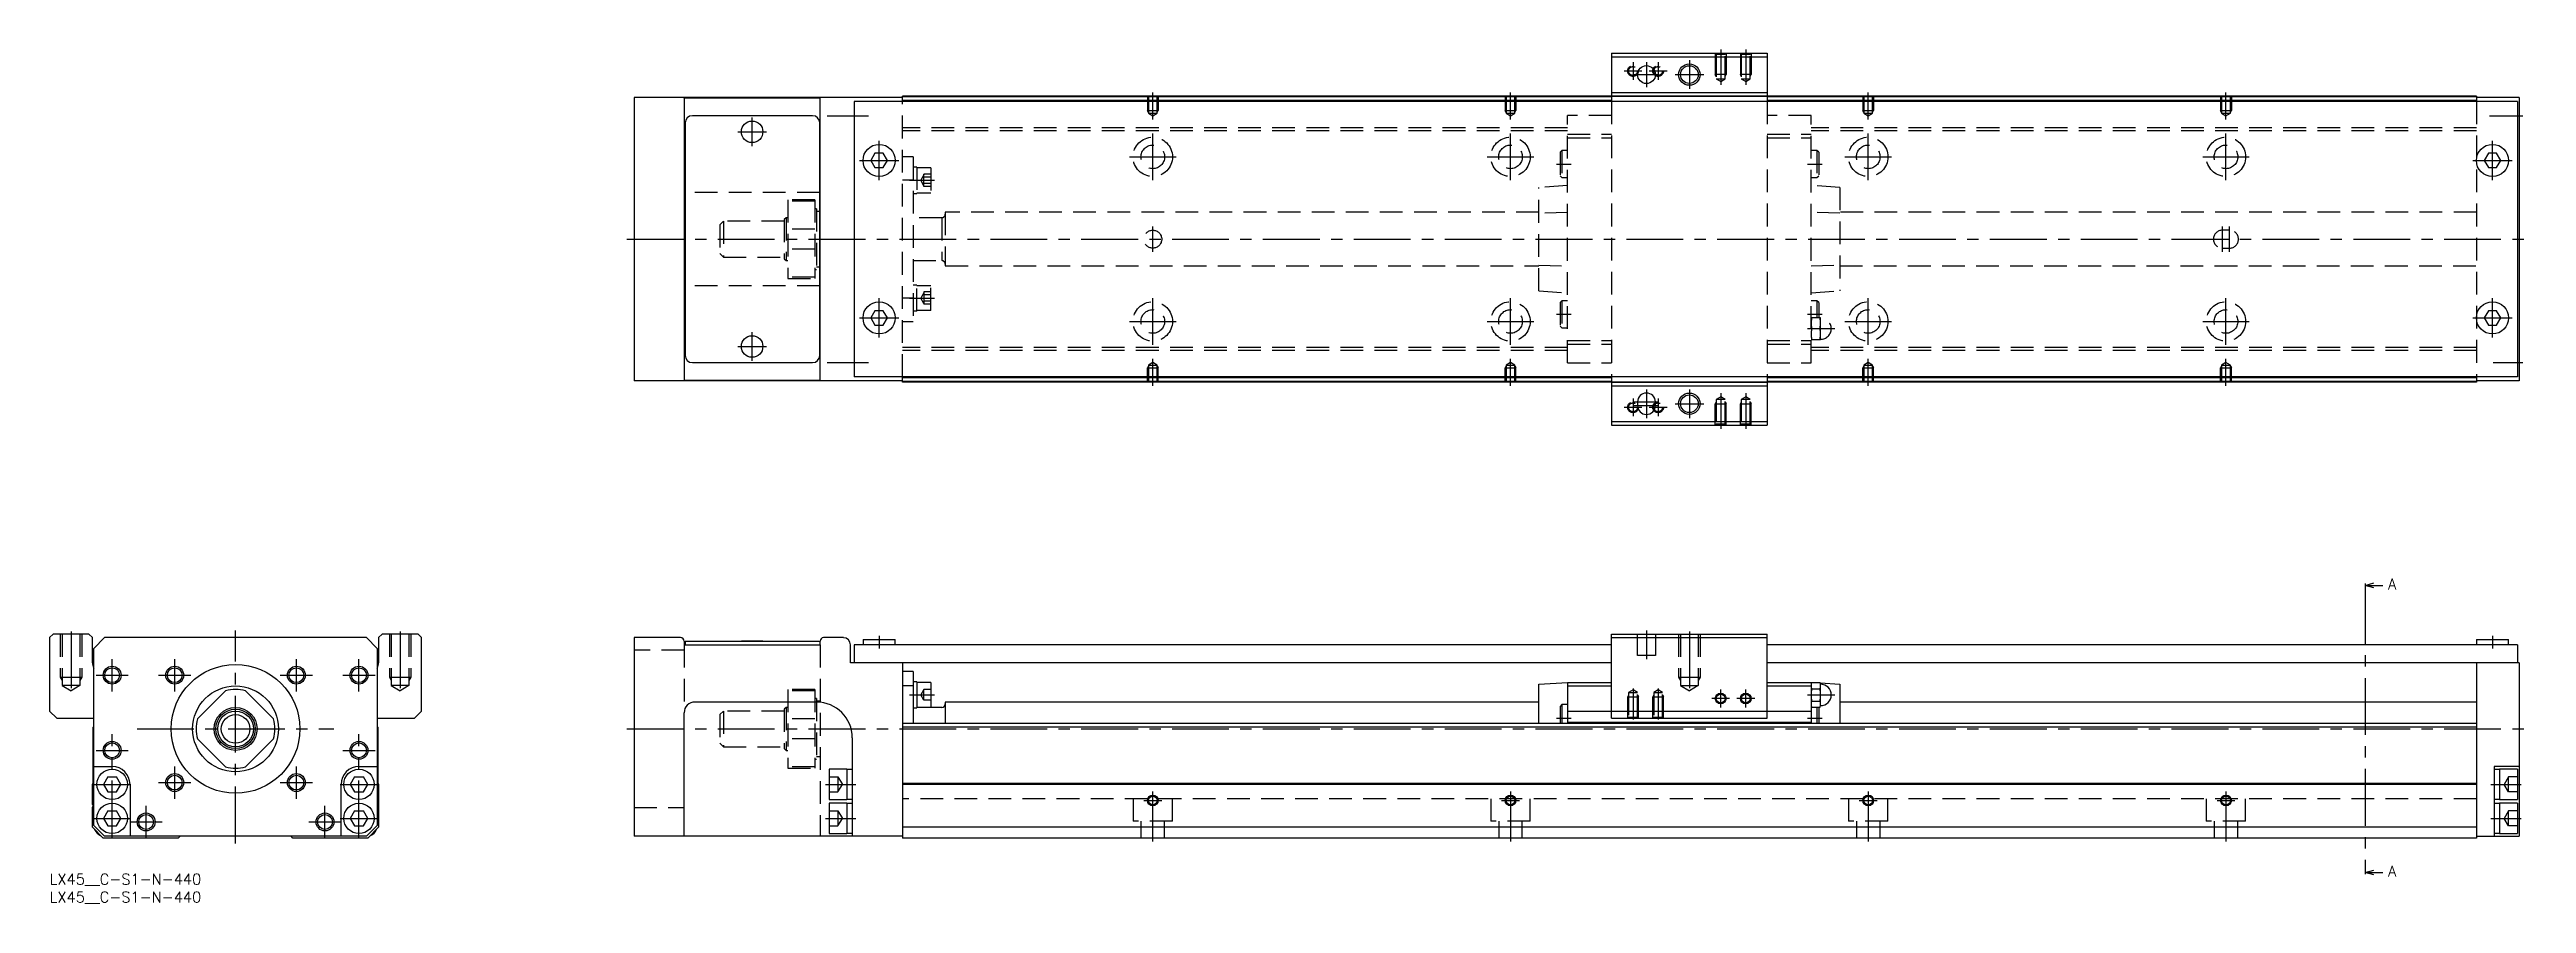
# Model space of a CAD drawing. Extents: x 0 to 692, y -8 to 230.
import ezdxf

# ---------------------------------------------------------------- set-up
doc = ezdxf.new("R2010")
doc.units = 0
doc.header["$LTSCALE"] = 0.5
doc.linetypes.add('CENTER', pattern=[50.8, 31.75, -6.35, 6.35, -6.35])
doc.linetypes.add('DASHED', pattern=[19.05, 12.7, -6.35])
for name, color, linetype in [('MSM_CENTER', 1, 'CENTER'), ('MSM_CONTINUOUS', 7, 'CONTINUOUS'), ('MSM_DASHED', 4, 'DASHED'), ('MSM_NARROW', 5, 'CONTINUOUS'), ('MSM_PART_NUMBER', 7, 'CONTINUOUS')]:
    doc.layers.add(name, color=color, linetype=linetype)
doc.styles.get("Standard").update_dxf_attribs({"font": 'txt.shx', "height": 3, "bigfont": 'bigfont.shx'})

# ---------------------------------------------------------------- blocks, each defined once
blk = doc.blocks.new('*U3')
at = {"layer": 'MSM_PART_NUMBER'}
blk.add_text('LX45__C-S1-N-440', height=3, dxfattribs=at).set_placement((0, -3))
blk = doc.blocks.new('*U4')
at = {"layer": 'MSM_PART_NUMBER'}
blk.add_text('LX45__C-S1-N-440', height=3, dxfattribs=at).set_placement((0, -8))

msp = doc.modelspace()

# ---------------------------------------------------------------- linework, layer by layer
at = {"layer": 'MSM_CENTER'}
for p, q in [((467.15, 230.38), (467.15, 220.47)), ((474.15, 230.38), (474.15, 220.47)), ((440.15, 224.38), (445.15, 224.38)), ((442.65, 226.88), (442.65, 221.88)), ((442.9, 223.38), (449.9, 223.38)), ((446.4, 226.88), (446.4, 219.88)), ((447.15, 224.38), (452.15, 224.38)), ((449.65, 226.88), (449.65, 221.88)), ((454.4, 223.38), (462.4, 223.38)), ((458.4, 227.38), (458.4, 219.38)), ((308.4, 210.87), (308.4, 218.38)), ((408.4, 210.87), (408.4, 218.38)), ((508.4, 210.87), (508.4, 218.38)), ((608.4, 210.87), (608.4, 218.38)), ((196.4, 203.38), (196.4, 211.38)), ((217.4, 211.88), (228.9, 211.88)), ((682.07, 211.88), (691.4, 211.88)), ((192.4, 207.38), (200.4, 207.38)), ((231.9, 193.88), (231.9, 204.88)), ((308.4, 193.88), (308.4, 206.88)), ((408.4, 193.88), (408.4, 206.88)), ((508.4, 193.88), (508.4, 206.88)), ((608.4, 193.88), (608.4, 206.88)), ((682.9, 193.88), (682.9, 204.88)), ((226.4, 199.38), (237.4, 199.38)), ((301.9, 200.38), (314.9, 200.38)), ((401.9, 200.38), (414.9, 200.38)), ((421.25, 198.38), (425.35, 198.38)), ((491.45, 198.38), (495.55, 198.38)), ((501.9, 200.38), (514.9, 200.38)), ((601.9, 200.38), (614.9, 200.38)), ((677.4, 199.38), (688.4, 199.38)), ((240.4, 193.83), (247.4, 193.83)), ((308.4, 173.88), (308.4, 180.88)), ((607.4, 173.88), (607.4, 180.88)), ((609.4, 173.88), (609.4, 180.88)), ((161.4, 177.38), (692.4, 177.38)), ((231.9, 149.88), (231.9, 160.88)), ((240.4, 160.92), (247.4, 160.92)), ((308.4, 147.88), (308.4, 160.88)), ((408.4, 147.88), (408.4, 160.88)), ((508.4, 147.88), (508.4, 160.88)), ((608.4, 147.88), (608.4, 160.88)), ((682.9, 149.88), (682.9, 160.88)), ((226.4, 155.38), (237.4, 155.38)), ((301.9, 154.38), (314.9, 154.38)), ((401.9, 154.38), (414.9, 154.38)), ((421.25, 156.38), (425.35, 156.38)), ((491.45, 156.38), (495.55, 156.38)), ((491.45, 152.38), (499.05, 152.38)), ((501.9, 154.38), (514.9, 154.38)), ((601.9, 154.38), (614.9, 154.38)), ((677.4, 155.38), (688.4, 155.38)), ((192.4, 147.38), (200.4, 147.38)), ((196.4, 143.38), (196.4, 151.38)), ((217.4, 142.88), (228.9, 142.88)), ((308.4, 136.38), (308.4, 143.89)), ((408.4, 136.38), (408.4, 143.89)), ((508.4, 136.38), (508.4, 143.89)), ((608.4, 136.38), (608.4, 143.89)), ((683.07, 142.88), (691.4, 142.88)), ((442.65, 132.88), (442.65, 127.88)), ((442.9, 131.88), (449.9, 131.88)), ((446.4, 135.38), (446.4, 127.38)), ((449.65, 132.88), (449.65, 127.88)), ((458.4, 135.38), (458.4, 127.38)), ((467.15, 134.29), (467.15, 124.38)), ((474.15, 134.29), (474.15, 124.38)), ((440.15, 130.38), (445.15, 130.38)), ((442.9, 130.88), (449.9, 130.88)), ((447.15, 130.38), (452.15, 130.38)), ((454.4, 131.38), (462.4, 131.38)), ((647.27, 80.12), (647.27, 0.88)), ((6, 67.76), (6, 50.18)), ((52, 8.5), (52, 68)), ((98, 67.76), (98, 50.18)), ((196.4, 65.11), (196.4, 65)), ((231.9, 66.5), (231.9, 63)), ((446.4, 68), (446.4, 60)), ((458.4, 67.76), (458.4, 50.18)), ((682.9, 66.5), (682.9, 63)), ((13, 55.5), (22, 55.5)), ((17.5, 51), (17.5, 60)), ((30.5, 55.5), (39.5, 55.5)), ((35, 51), (35, 60)), ((64.5, 55.5), (73.5, 55.5)), ((69, 51), (69, 60)), ((82, 55.5), (91, 55.5)), ((86.5, 51), (86.5, 60)), ((240.4, 50), (247.4, 50)), ((442.65, 51.81), (442.65, 43.1)), ((449.65, 51.81), (449.65, 43.1)), ((469.65, 49), (464.65, 49)), ((467.15, 46.5), (467.15, 51.5)), ((476.65, 49), (471.65, 49)), ((474.15, 46.5), (474.15, 51.5)), ((491.45, 50), (499.05, 50)), ((421.25, 43.5), (425.35, 43.5)), ((491.45, 43.5), (495.55, 43.5)), ((17.5, 10.25), (17.5, 39)), ((24.5, 40.5), (79.5, 40.5)), ((86.5, 10.25), (86.5, 39)), ((161.4, 40.5), (692.4, 40.5)), ((13, 34.5), (22, 34.5)), ((35, 21), (35, 30)), ((69, 21), (69, 30)), ((82, 34.5), (91, 34.5)), ((12.25, 25), (22.75, 25)), ((30.5, 25.5), (39.5, 25.5)), ((64.5, 25.5), (73.5, 25.5)), ((81.25, 25), (91.75, 25)), ((216.9, 25), (225.4, 25)), ((308.4, 9), (308.4, 23)), ((408.4, 23), (408.4, 9)), ((508.4, 23), (508.4, 9)), ((608.4, 23), (608.4, 9)), ((682.4, 25), (690.9, 25)), ((12.25, 15.5), (22.75, 15.5)), ((22.5, 14.5), (31.5, 14.5)), ((27, 10), (27, 19)), ((72.5, 14.5), (81.5, 14.5)), ((77, 10), (77, 19)), ((81.25, 15.5), (91.75, 15.5)), ((216.9, 15.5), (225.4, 15.5)), ((305.9, 20.5), (310.9, 20.5)), ((405.9, 20.5), (410.9, 20.5)), ((505.9, 20.5), (510.9, 20.5)), ((605.9, 20.5), (610.9, 20.5)), ((682.4, 15.5), (690.9, 15.5))]:
    msp.add_line(p, q, dxfattribs=at)
at = {"layer": 'MSM_CONTINUOUS'}
for p, q in [((436.65, 229.38), (436.65, 215.88)), ((436.65, 229.38), (480.15, 229.38)), ((480.15, 229.38), (480.15, 215.88)), ((436.65, 228.38), (480.15, 228.38)), ((163.4, 216.98), (163.4, 137.78)), ((238.4, 216.98), (163.4, 216.98)), ((177.4, 216.8), (177.4, 137.95)), ((215.4, 216.8), (177.4, 216.8)), ((215.4, 137.95), (215.4, 216.8)), ((224.9, 215.88), (224.9, 138.88)), ((689.9, 215.88), (224.9, 215.88)), ((238.4, 215.88), (238.4, 217.38)), ((678.4, 217.38), (238.4, 217.38)), ((436.65, 217.18), (238.4, 217.18)), ((436.65, 216.18), (238.4, 216.18)), ((436.65, 218.38), (480.15, 218.38)), ((436.65, 217.38), (480.15, 217.38)), ((678.4, 217.18), (480.15, 217.18)), ((678.4, 216.18), (480.15, 216.18)), ((678.4, 217.38), (678.4, 215.88)), ((690.4, 216.98), (678.4, 216.98)), ((689.9, 215.88), (689.9, 138.88)), ((690.4, 216.98), (690.4, 137.78)), ((177.7, 209.88), (177.7, 144.88)), ((213.3, 211.88), (179.7, 211.88)), ((215.3, 144.88), (215.3, 209.88)), ((177.7, 207.48), (177.4, 207.48)), ((177.7, 202.98), (177.4, 202.98)), ((230.74, 201.38), (229.59, 199.38)), ((233.05, 201.38), (230.74, 201.38)), ((234.2, 199.38), (233.05, 201.38)), ((681.74, 201.38), (680.59, 199.38)), ((684.05, 201.38), (681.74, 201.38)), ((685.2, 199.38), (684.05, 201.38)), ((229.59, 199.38), (230.74, 197.38)), ((230.74, 197.38), (233.05, 197.38)), ((233.05, 197.38), (234.2, 199.38)), ((680.59, 199.38), (681.74, 197.38)), ((681.74, 197.38), (684.05, 197.38)), ((684.05, 197.38), (685.2, 199.38)), ((177.7, 190.38), (177.4, 190.38)), ((215.4, 190.38), (215.3, 190.38)), ((215.4, 185.13), (215.3, 185.13)), ((215.3, 169.63), (215.4, 169.63)), ((177.7, 164.38), (177.4, 164.38)), ((215.4, 164.38), (215.3, 164.38)), ((230.74, 157.38), (229.59, 155.38)), ((229.59, 155.38), (230.74, 153.38)), ((233.05, 157.38), (230.74, 157.38)), ((230.74, 153.38), (233.05, 153.38)), ((234.2, 155.38), (233.05, 157.38)), ((233.05, 153.38), (234.2, 155.38)), ((681.74, 157.38), (680.59, 155.38)), ((680.59, 155.38), (681.74, 153.38)), ((684.05, 157.38), (681.74, 157.38)), ((681.74, 153.38), (684.05, 153.38)), ((685.2, 155.38), (684.05, 157.38)), ((684.05, 153.38), (685.2, 155.38)), ((177.7, 151.78), (177.4, 151.78)), ((177.4, 147.28), (177.7, 147.28)), ((215.4, 151.78), (215.3, 151.78)), ((179.7, 142.88), (213.3, 142.88)), ((689.9, 138.88), (224.9, 138.88)), ((238.4, 137.38), (238.4, 138.88)), ((436.65, 138.58), (238.4, 138.58)), ((436.65, 138.88), (436.65, 125.38)), ((480.15, 138.88), (480.15, 125.38)), ((678.4, 138.58), (480.15, 138.58)), ((678.4, 138.88), (678.4, 137.38)), ((238.4, 137.78), (163.4, 137.78)), ((177.4, 137.95), (215.4, 137.95)), ((436.65, 137.58), (238.4, 137.58)), ((678.4, 137.38), (238.4, 137.38)), ((436.65, 137.38), (480.15, 137.38)), ((436.65, 136.38), (480.15, 136.38)), ((443.9, 131.88), (443.9, 130.88)), ((448.9, 130.88), (448.9, 131.88)), ((678.4, 137.58), (480.15, 137.58)), ((690.4, 137.78), (678.4, 137.78)), ((436.65, 126.38), (480.15, 126.38)), ((436.65, 125.38), (480.15, 125.38)), ((647.27, 80.62), (649.77, 81.29)), ((647.27, 81.12), (647.27, 80.12)), ((647.27, 80.62), (652.27, 80.62)), ((649.77, 79.95), (647.27, 80.62)), ((1, 67), (0, 66)), ((0, 66), (0, 45.5)), ((11, 67), (1, 67)), ((12, 66), (11, 67)), ((12, 59), (12, 66)), ((15.4, 66), (12.4, 63)), ((12.4, 13.5), (12.4, 63)), ((88.6, 66), (15.4, 66)), ((91.6, 63), (88.6, 66)), ((91.6, 63), (91.6, 13.5)), ((93, 67), (92, 66)), ((92, 66), (92, 59)), ((103, 67), (93, 67)), ((104, 66), (103, 67)), ((104, 45.5), (104, 66)), ((163.4, 66), (163.4, 10.5)), ((176.4, 66), (163.4, 66)), ((177.4, 65), (177.4, 64)), ((177.4, 64), (215.4, 64)), ((177.7, 65), (215.3, 65)), ((177.7, 65), (177.7, 64)), ((193.4, 65.1), (199.4, 65.1)), ((193.4, 65.1), (193.4, 65)), ((199.4, 65), (199.4, 65.1)), ((215.3, 65), (215.3, 64)), ((215.4, 64), (215.4, 65)), ((221.9, 66), (216.4, 66)), ((223.9, 59), (223.9, 64)), ((224.9, 64), (224.9, 59)), ((436.65, 64), (224.9, 64)), ((227.4, 65.5), (227.4, 64)), ((227.4, 65.5), (236.4, 65.5)), ((236.4, 64), (236.4, 65.5)), ((436.65, 67), (480.15, 67)), ((436.65, 43.5), (436.65, 67)), ((436.65, 66), (480.15, 66)), ((480.15, 43.5), (480.15, 67)), ((689.9, 64), (480.15, 64)), ((678.4, 65.5), (678.4, 64)), ((678.4, 65.5), (687.4, 65.5)), ((687.4, 64), (687.4, 65.5)), ((689.9, 64), (689.9, 59)), ((436.65, 59), (223.9, 59)), ((238.4, 59), (238.4, 10)), ((241.4, 56.5), (238.4, 56.5)), ((241.4, 56.5), (241.4, 42)), ((690.4, 59), (480.15, 59)), ((678.4, 59), (678.4, 10)), ((690.4, 59), (690.4, 10.5)), ((41.36, 43.3), (49.2, 51.14)), ((54.8, 51.14), (62.64, 43.3)), ((241.4, 52.5), (238.4, 52.5)), ((242.4, 53.65), (241.4, 53.65)), ((242.4, 53.65), (242.4, 46.35)), ((246.4, 53.5), (242.4, 53.5)), ((246.4, 53.5), (246.4, 46.5)), ((416.35, 53), (424.35, 53.5)), ((416.35, 42), (416.35, 53)), ((424.35, 53.5), (436.65, 53.5)), ((424.35, 53.5), (424.35, 42)), ((424.35, 52.5), (436.65, 52.5)), ((480.15, 53.5), (492.45, 53.5)), ((480.15, 52.5), (492.45, 52.5)), ((492.45, 53.5), (493.02, 53.46)), ((492.45, 53.5), (492.45, 42)), ((492.57, 53.46), (492.45, 53)), ((492.45, 52.41), (492.45, 52.6)), ((492.57, 53.46), (494.92, 53.46)), ((492.57, 51.73), (494.92, 51.73)), ((495.05, 53), (494.92, 53.46)), ((494.95, 53.34), (500.45, 53)), ((495.05, 47), (495.05, 53)), ((500.45, 53), (500.45, 42)), ((0, 45.5), (2, 43.5)), ((2, 43.5), (12.4, 43.5)), ((91.6, 43.5), (102, 43.5)), ((102, 43.5), (104, 45.5)), ((177.4, 10.5), (177.4, 45)), ((214.4, 48), (180.4, 48)), ((678.4, 42), (238.4, 42)), ((241.4, 46.35), (242.4, 46.35)), ((249.4, 46.5), (242.4, 46.5)), ((250.4, 48), (250.4, 42)), ((416.35, 48), (250.4, 48)), ((422.75, 47.3), (422.25, 46.8)), ((422.25, 46.8), (422.25, 42)), ((424.35, 47.3), (422.75, 47.3)), ((422.75, 47.3), (422.75, 42)), ((424.35, 45.5), (492.45, 45.5)), ((424.35, 42.4), (492.45, 42.4)), ((436.65, 43.5), (480.15, 43.5)), ((492.45, 47), (492.57, 46.54)), ((492.57, 48.27), (494.92, 48.27)), ((492.57, 46.54), (494.92, 46.54)), ((494.05, 46.54), (494.05, 42)), ((494.55, 46.54), (494.55, 42)), ((494.92, 46.54), (495.05, 47)), ((678.4, 48), (500.45, 48)), ((12.2, 41), (12.4, 41.2)), ((12.2, 25.2), (12.2, 41)), ((49.2, 29.86), (41.36, 37.7)), ((62.64, 37.7), (54.8, 29.86)), ((91.6, 41.2), (91.8, 41)), ((91.8, 41), (91.8, 25.2)), ((224.4, 38), (224.4, 10.5)), ((678.4, 41), (238.4, 41)), ((12.4, 30), (17.5, 30)), ((86.5, 30), (91.6, 30)), ((222.9, 29.25), (217.9, 29.25)), ((217.9, 29.25), (217.9, 20.75)), ((222.9, 29.25), (222.9, 20.75)), ((224.4, 29.15), (222.9, 29.15)), ((683.4, 30), (683.4, 10.5)), ((690.4, 30), (683.4, 30)), ((684.9, 29.15), (683.4, 29.15)), ((689.9, 29.25), (684.9, 29.25)), ((684.9, 29.25), (684.9, 20.75)), ((689.9, 29.25), (689.9, 20.75)), ((12, 25), (12.2, 25.2)), ((12, 19.4), (12, 25)), ((16.27, 27.12), (15.05, 25)), ((15.05, 25), (16.27, 22.87)), ((16.27, 27.12), (18.73, 27.12)), ((16.27, 22.87), (18.73, 22.87)), ((19.95, 25), (18.73, 27.12)), ((18.73, 22.87), (19.95, 25)), ((22.5, 25), (22.5, 10.5)), ((81.5, 10.5), (81.5, 25)), ((85.27, 27.12), (84.05, 25)), ((84.05, 25), (85.27, 22.87)), ((85.27, 27.12), (87.73, 27.12)), ((85.27, 22.87), (87.73, 22.87)), ((88.95, 25), (87.73, 27.12)), ((87.73, 22.87), (88.95, 25)), ((91.8, 25.2), (92, 25)), ((92, 25), (92, 13)), ((222.9, 20.85), (224.4, 20.85)), ((678.4, 25.2), (238.4, 25.2)), ((678.4, 25), (238.4, 25)), ((683.4, 20.85), (684.9, 20.85)), ((12, 13), (12, 18.6)), ((16.27, 17.62), (15.05, 15.5)), ((15.05, 15.5), (16.27, 13.37)), ((16.27, 17.62), (18.73, 17.62)), ((19.95, 15.5), (18.73, 17.62)), ((18.73, 13.37), (19.95, 15.5)), ((85.27, 17.62), (84.05, 15.5)), ((84.05, 15.5), (85.27, 13.37)), ((85.27, 17.62), (87.73, 17.62)), ((88.95, 15.5), (87.73, 17.62)), ((87.73, 13.37), (88.95, 15.5)), ((217.9, 20.75), (222.9, 20.75)), ((222.9, 19.75), (217.9, 19.75)), ((217.9, 19.75), (217.9, 11.25)), ((222.9, 19.75), (222.9, 11.25)), ((224.4, 19.65), (222.9, 19.65)), ((684.9, 19.65), (683.4, 19.65)), ((684.9, 20.75), (689.9, 20.75)), ((689.9, 19.75), (684.9, 19.75)), ((684.9, 19.75), (684.9, 11.25)), ((689.9, 19.75), (689.9, 11.25)), ((15, 10), (12, 13)), ((15.4, 10.5), (12.4, 13.5)), ((36, 10), (15, 10)), ((88.6, 10.5), (15.4, 10.5)), ((16.27, 13.37), (18.73, 13.37)), ((36.5, 10.5), (36, 10)), ((68, 10), (67.5, 10.5)), ((89, 10), (68, 10)), ((85.27, 13.37), (87.73, 13.37)), ((91.6, 13.5), (88.6, 10.5)), ((92, 13), (89, 10)), ((238.4, 10.5), (163.4, 10.5)), ((217.9, 11.25), (222.9, 11.25)), ((222.9, 11.35), (224.4, 11.35)), ((678.4, 13), (238.4, 13)), ((678.4, 10), (238.4, 10)), ((678.4, 10.5), (690.4, 10.5)), ((683.4, 11.35), (684.9, 11.35)), ((684.9, 11.25), (689.9, 11.25)), ((647.27, 0.38), (649.77, 1.05)), ((647.27, 0.88), (647.27, -0.12)), ((647.27, 0.38), (652.27, 0.38)), ((649.77, -0.29), (647.27, 0.38))]:
    msp.add_line(p, q, dxfattribs=at)
for centre, radius in [((446.4, 223.38), 2.5), ((458.4, 223.38), 2.46), ((196.4, 207.38), 3), ((231.9, 199.38), 4.5), ((682.9, 199.38), 4.5), ((231.9, 155.38), 4.5), ((682.9, 155.38), 4.5), ((196.4, 147.38), 3), ((458.4, 131.38), 2.46), ((17.5, 55.5), 2.07), ((35, 55.5), 2.07), ((52, 40.5), 18), ((69, 55.5), 2.07), ((86.5, 55.5), 2.07), ((52, 40.5), 12), ((467.15, 49), 1.23), ((474.15, 49), 1.23), ((52, 40.5), 6), ((52, 40.5), 5.5), ((52, 40.5), 5), ((52, 40.5), 4), ((17.5, 34.5), 2.07), ((86.5, 34.5), 2.07), ((17.5, 25), 4.25), ((86.5, 25), 4.25), ((35, 25.5), 2.07), ((69, 25.5), 2.07), ((308.4, 20.5), 1.23), ((408.4, 20.5), 1.23), ((508.4, 20.5), 1.23), ((608.4, 20.5), 1.23), ((17.5, 15.5), 4.25), ((27, 14.5), 2.07), ((77, 14.5), 2.07), ((86.5, 15.5), 4.25)]:
    msp.add_circle(centre, radius, dxfattribs=at)
for centre, radius, start, end in [((179.7, 209.88), 2, 90, 180), ((213.3, 209.88), 2, 0, 90), ((179.7, 144.88), 2, 180, 270), ((213.3, 144.88), 2, 270, 0), ((446.4, 131.88), 2.5, 0, 180), ((446.4, 130.88), 2.5, 180, 0), ((176.4, 65), 1, 0, 90), ((216.4, 65), 1, 90.31382, 180), ((221.87, 63.97), 2.03, 0.84425, 89.15575), ((15, 59), 3, 180, 209.92525), ((89, 59), 3, 330.07238, 0), ((52, 40.5), 11, 75.27264, 104.72736), ((495.75, 52.57), 3.31, 164.22771, 179.4294), ((495.75, 52.63), 3.31, 180.57378, 195.76911), ((505.33, 49.95), 12.89, 172.03062, 179.75617), ((505.9, 50.1), 13.46, 180.40698, 187.80623), ((491.74, 52.56), 3.31, 0.57378, 15.76911), ((491.74, 52.63), 3.31, 344.22771, 359.4294), ((482.06, 49.94), 12.98, 0.27192, 7.94129), ((481.59, 50.1), 13.46, 352.19377, 359.59302), ((495.05, 50), 3, 270, 90), ((52, 40.5), 11, 165.27264, 194.72736), ((52, 40.5), 11, 345.27264, 14.72736), ((180.4, 45), 3, 90, 180), ((214.4, 38), 10, 0, 90), ((249.4, 47.5), 1, 270, 0), ((495.75, 47.37), 3.31, 164.22771, 179.4294), ((495.75, 47.44), 3.31, 180.57378, 195.76911), ((491.74, 47.37), 3.31, 0.57378, 15.76911), ((491.74, 47.43), 3.31, 344.22771, 359.4294), ((17.5, 25), 5, 0, 90), ((52, 40.5), 11, 255.27264, 284.72736), ((86.5, 25), 5, 90, 180), ((11.7, 19), 0.5, 306.8699, 53.1301), ((15.4, 13.5), 3, 201.81505, 248.18495), ((88.6, 13.5), 3, 291.81368, 338.18632)]:
    msp.add_arc(centre, radius, start, end, dxfattribs=at)
at = {"layer": 'MSM_DASHED'}
for p, q in [((465.65, 229.38), (465.92, 229.1)), ((465.65, 229.38), (465.65, 223.38)), ((465.92, 229.1), (465.92, 222.18)), ((465.92, 229.1), (468.38, 229.1)), ((468.38, 229.1), (468.65, 229.38)), ((468.38, 222.18), (468.38, 229.1)), ((468.65, 229.38), (468.65, 223.38)), ((472.65, 229.38), (472.92, 229.1)), ((472.65, 229.38), (472.65, 223.38)), ((472.92, 229.1), (472.92, 222.18)), ((472.92, 229.1), (475.38, 229.1)), ((475.38, 229.1), (475.65, 229.38)), ((475.38, 222.18), (475.38, 229.1)), ((475.65, 229.38), (475.65, 223.38)), ((468.65, 223.38), (465.65, 223.38)), ((465.92, 222.91), (465.65, 223.38)), ((465.92, 222.18), (467.15, 221.47)), ((465.92, 222.18), (468.38, 222.18)), ((467.15, 221.47), (468.38, 222.18)), ((468.38, 222.91), (468.65, 223.38)), ((475.65, 223.38), (472.65, 223.38)), ((472.92, 222.91), (472.65, 223.38)), ((472.92, 222.18), (474.15, 221.47)), ((472.92, 222.18), (475.38, 222.18)), ((474.15, 221.47), (475.38, 222.18)), ((475.38, 222.91), (475.65, 223.38)), ((177.4, 216.8), (177.4, 216.98)), ((238.4, 138.88), (238.4, 215.88)), ((306.9, 217.38), (306.9, 213.38)), ((307.17, 217.38), (307.17, 212.58)), ((309.63, 212.58), (309.63, 217.38)), ((309.9, 217.38), (309.9, 213.38)), ((406.9, 217.38), (406.9, 213.38)), ((407.17, 217.38), (407.17, 212.58)), ((409.63, 212.58), (409.63, 217.38)), ((409.9, 217.38), (409.9, 213.38)), ((480.15, 217.38), (436.65, 217.38)), ((436.65, 215.88), (436.65, 138.88)), ((480.15, 215.88), (480.15, 138.88)), ((506.9, 217.38), (506.9, 213.38)), ((507.17, 217.38), (507.17, 212.58)), ((509.63, 212.58), (509.63, 217.38)), ((509.9, 217.38), (509.9, 213.38)), ((606.9, 217.38), (606.9, 213.38)), ((607.17, 217.38), (607.17, 212.58)), ((609.63, 212.58), (609.63, 217.38)), ((609.9, 217.38), (609.9, 213.38)), ((678.4, 215.88), (678.4, 138.88)), ((424.35, 208.52), (238.4, 208.52)), ((306.9, 213.38), (309.9, 213.38)), ((307.17, 212.91), (306.9, 213.38)), ((307.17, 212.58), (308.4, 211.87)), ((307.17, 212.58), (309.63, 212.58)), ((308.4, 211.87), (309.63, 212.58)), ((309.63, 212.91), (309.9, 213.38)), ((406.9, 213.38), (409.9, 213.38)), ((407.17, 212.91), (406.9, 213.38)), ((407.17, 212.58), (409.63, 212.58)), ((407.17, 212.58), (408.4, 211.87)), ((408.4, 211.87), (409.63, 212.58)), ((409.63, 212.91), (409.9, 213.38)), ((436.65, 211.98), (424.35, 211.98)), ((424.35, 142.78), (424.35, 211.98)), ((492.45, 211.98), (480.15, 211.98)), ((492.45, 142.78), (492.45, 211.98)), ((678.4, 208.52), (492.45, 208.52)), ((506.9, 213.38), (509.9, 213.38)), ((507.17, 212.91), (506.9, 213.38)), ((507.17, 212.58), (509.63, 212.58)), ((507.17, 212.58), (508.4, 211.87)), ((508.4, 211.87), (509.63, 212.58)), ((509.63, 212.91), (509.9, 213.38)), ((606.9, 213.38), (609.9, 213.38)), ((607.17, 212.91), (606.9, 213.38)), ((607.17, 212.58), (609.63, 212.58)), ((607.17, 212.58), (608.4, 211.87)), ((608.4, 211.87), (609.63, 212.58)), ((609.63, 212.91), (609.9, 213.38)), ((424.35, 207.63), (238.4, 207.63)), ((422.75, 202.18), (422.25, 201.68)), ((422.25, 201.68), (422.25, 195.08)), ((422.75, 202.18), (422.75, 194.58)), ((424.35, 202.18), (422.75, 202.18)), ((424.35, 206.73), (436.65, 206.73)), ((424.35, 205.73), (436.65, 205.73)), ((480.15, 206.73), (492.45, 206.73)), ((480.15, 205.73), (492.45, 205.73)), ((678.4, 207.63), (492.45, 207.63)), ((494.05, 202.18), (492.45, 202.18)), ((494.05, 202.18), (494.05, 194.58)), ((494.55, 201.68), (494.05, 202.18)), ((494.55, 201.68), (494.55, 195.08)), ((241.4, 200.38), (238.4, 200.38)), ((241.4, 193.9), (238.4, 193.9)), ((241.4, 200.38), (241.4, 154.38)), ((242.4, 197.48), (241.4, 197.48)), ((242.4, 197.48), (242.4, 190.18)), ((246.4, 197.33), (242.4, 197.33)), ((244.4, 195.33), (243.53, 193.83)), ((244.4, 192.1), (244.4, 195.56)), ((246.4, 195.56), (244.4, 195.56)), ((246.4, 194.7), (244.4, 194.7)), ((246.4, 197.33), (246.4, 190.33)), ((422.25, 195.08), (422.75, 194.58)), ((422.75, 194.58), (424.35, 194.58)), ((492.45, 194.58), (494.05, 194.58)), ((494.05, 194.58), (494.55, 195.08)), ((215.3, 190.38), (177.7, 190.38)), ((206.4, 188.38), (206.4, 166.38)), ((213.9, 188.38), (206.4, 188.38)), ((213.9, 188.01), (206.4, 188.01)), ((213.9, 188.38), (213.9, 166.38)), ((241.4, 190.18), (242.4, 190.18)), ((242.4, 190.33), (246.4, 190.33)), ((244.4, 192.33), (243.53, 193.83)), ((246.4, 192.96), (244.4, 192.96)), ((246.4, 192.1), (244.4, 192.1)), ((424.35, 192.38), (416.35, 191.82)), ((416.35, 162.93), (416.35, 191.82)), ((500.45, 191.82), (492.45, 192.38)), ((500.45, 191.82), (500.45, 162.93)), ((188.4, 182.38), (187.4, 181.38)), ((187.4, 181.38), (187.4, 173.38)), ((188.4, 182.38), (188.4, 172.38)), ((205.4, 182.38), (188.4, 182.38)), ((205.9, 183.38), (205.4, 182.88)), ((205.4, 182.88), (205.4, 171.88)), ((205.9, 183.38), (205.9, 171.38)), ((206.4, 183.38), (205.9, 183.38)), ((213.9, 180.17), (206.4, 180.17)), ((214.4, 185.88), (213.9, 185.88)), ((214.4, 185.88), (214.4, 168.88)), ((215.3, 185.13), (214.4, 185.13)), ((249.4, 183.38), (241.4, 183.38)), ((249.4, 183.38), (249.4, 171.38)), ((250.4, 184.88), (250.4, 169.88)), ((416.35, 184.88), (250.4, 184.88)), ((424.35, 184.86), (416.35, 184.61)), ((500.45, 184.61), (492.45, 184.86)), ((678.4, 184.88), (500.45, 184.88)), ((187.4, 173.38), (188.4, 172.38)), ((213.9, 174.58), (206.4, 174.58)), ((609.4, 179.88), (607.4, 179.88)), ((607.4, 174.88), (609.4, 174.88)), ((188.4, 172.38), (205.4, 172.38)), ((205.4, 171.88), (205.9, 171.38)), ((205.9, 171.38), (206.4, 171.38)), ((213.9, 166.74), (206.4, 166.74)), ((206.4, 166.38), (213.9, 166.38)), ((213.9, 168.88), (214.4, 168.88)), ((214.4, 169.63), (215.3, 169.63)), ((241.4, 171.38), (249.4, 171.38)), ((250.4, 169.88), (416.35, 169.88)), ((416.35, 170.14), (424.35, 169.89)), ((492.45, 169.89), (500.45, 170.14)), ((500.45, 169.88), (678.4, 169.88)), ((215.3, 164.38), (177.7, 164.38)), ((241.4, 160.85), (238.4, 160.85)), ((241.4, 164.57), (242.4, 164.57)), ((242.4, 157.27), (242.4, 164.57)), ((242.4, 164.42), (246.4, 164.42)), ((244.4, 162.42), (243.53, 160.92)), ((244.4, 159.42), (243.53, 160.92)), ((244.4, 162.65), (244.4, 159.19)), ((246.4, 162.65), (244.4, 162.65)), ((246.4, 161.79), (244.4, 161.79)), ((246.4, 160.05), (244.4, 160.05)), ((246.4, 157.42), (246.4, 164.42)), ((416.35, 162.93), (424.35, 162.38)), ((422.75, 160.18), (422.25, 159.68)), ((422.25, 159.68), (422.25, 153.08)), ((422.75, 160.18), (422.75, 152.58)), ((424.35, 160.18), (422.75, 160.18)), ((492.45, 162.38), (500.45, 162.93)), ((494.05, 160.18), (492.45, 160.18)), ((494.55, 159.68), (494.05, 160.18)), ((494.05, 160.18), (494.05, 155.38)), ((494.55, 159.68), (494.55, 155.38)), ((238.4, 154.38), (241.4, 154.38)), ((242.4, 157.27), (241.4, 157.27)), ((246.4, 157.42), (242.4, 157.42)), ((246.4, 159.19), (244.4, 159.19)), ((422.25, 153.08), (422.75, 152.58)), ((422.75, 152.58), (424.35, 152.58)), ((495.05, 155.38), (492.45, 155.38)), ((492.57, 152.38), (494.92, 152.38)), ((495.05, 149.38), (495.05, 155.38)), ((424.35, 147.13), (238.4, 147.13)), ((424.35, 146.23), (238.4, 146.23)), ((424.35, 149.03), (436.65, 149.03)), ((424.35, 148.03), (436.65, 148.03)), ((480.15, 149.03), (492.45, 149.03)), ((480.15, 148.03), (492.45, 148.03)), ((492.45, 149.38), (495.05, 149.38)), ((678.4, 147.13), (492.45, 147.13)), ((678.4, 146.23), (492.45, 146.23)), ((307.17, 141.84), (306.9, 141.38)), ((306.9, 137.38), (306.9, 141.38)), ((306.9, 141.38), (309.9, 141.38)), ((308.4, 142.89), (307.17, 142.18)), ((307.17, 142.18), (307.17, 137.38)), ((307.17, 142.18), (309.63, 142.18)), ((309.63, 142.18), (308.4, 142.89)), ((309.63, 137.38), (309.63, 142.18)), ((309.63, 141.84), (309.9, 141.38)), ((309.9, 137.38), (309.9, 141.38)), ((407.17, 141.84), (406.9, 141.38)), ((406.9, 141.38), (409.9, 141.38)), ((406.9, 137.38), (406.9, 141.38)), ((408.4, 142.89), (407.17, 142.18)), ((407.17, 142.18), (409.63, 142.18)), ((407.17, 142.18), (407.17, 137.38)), ((409.63, 142.18), (408.4, 142.89)), ((409.63, 137.38), (409.63, 142.18)), ((409.63, 141.84), (409.9, 141.38)), ((409.9, 137.38), (409.9, 141.38)), ((424.35, 142.78), (436.65, 142.78)), ((480.15, 142.78), (492.45, 142.78)), ((507.17, 141.84), (506.9, 141.38)), ((506.9, 141.38), (509.9, 141.38)), ((506.9, 137.38), (506.9, 141.38)), ((508.4, 142.89), (507.17, 142.18)), ((507.17, 142.18), (509.63, 142.18)), ((507.17, 142.18), (507.17, 137.38)), ((509.63, 142.18), (508.4, 142.89)), ((509.63, 137.38), (509.63, 142.18)), ((509.63, 141.84), (509.9, 141.38)), ((509.9, 137.38), (509.9, 141.38)), ((607.17, 141.84), (606.9, 141.38)), ((606.9, 141.38), (609.9, 141.38)), ((606.9, 137.38), (606.9, 141.38)), ((608.4, 142.89), (607.17, 142.18)), ((607.17, 142.18), (609.63, 142.18)), ((607.17, 142.18), (607.17, 137.38)), ((609.63, 142.18), (608.4, 142.89)), ((609.63, 137.38), (609.63, 142.18)), ((609.63, 141.84), (609.9, 141.38)), ((609.9, 137.38), (609.9, 141.38)), ((177.4, 137.95), (177.4, 137.78)), ((480.15, 137.38), (436.65, 137.38)), ((465.92, 131.84), (465.65, 131.38)), ((467.15, 133.29), (465.92, 132.58)), ((465.92, 132.58), (465.92, 125.65)), ((468.38, 132.58), (465.92, 132.58)), ((468.38, 132.58), (467.15, 133.29)), ((468.38, 125.65), (468.38, 132.58)), ((468.38, 131.84), (468.65, 131.38)), ((472.92, 131.84), (472.65, 131.38)), ((474.15, 133.29), (472.92, 132.58)), ((472.92, 132.58), (472.92, 125.65)), ((475.38, 132.58), (472.92, 132.58)), ((475.38, 132.58), (474.15, 133.29)), ((475.38, 125.65), (475.38, 132.58)), ((475.38, 131.84), (475.65, 131.38)), ((465.65, 125.38), (465.65, 131.38)), ((465.65, 131.38), (468.65, 131.38)), ((465.92, 125.65), (465.65, 125.38)), ((468.38, 125.65), (465.92, 125.65)), ((468.65, 125.38), (468.38, 125.65)), ((468.65, 125.38), (468.65, 131.38)), ((472.65, 125.38), (472.65, 131.38)), ((472.65, 131.38), (475.65, 131.38)), ((472.92, 125.65), (472.65, 125.38)), ((475.38, 125.65), (472.92, 125.65)), ((475.65, 125.38), (475.38, 125.65)), ((475.65, 125.38), (475.65, 131.38)), ((3, 67), (3, 55)), ((3.54, 67), (3.54, 52.6)), ((8.46, 67), (8.46, 52.6)), ((9, 67), (9, 55)), ((95, 67), (95, 55)), ((95.54, 67), (95.54, 52.6)), ((100.46, 67), (100.46, 52.6)), ((101, 67), (101, 55)), ((177.4, 62.5), (163.4, 62.5)), ((177.4, 64), (177.4, 45)), ((215.4, 64), (215.4, 10.5)), ((443.9, 61), (443.9, 67)), ((448.9, 67), (448.9, 61)), ((455.4, 67), (455.4, 55)), ((455.94, 67), (455.94, 52.6)), ((460.85, 67), (460.85, 52.6)), ((461.4, 67), (461.4, 55)), ((448.9, 61), (443.9, 61)), ((3, 55), (9, 55)), ((3, 55), (3.54, 54.06)), ((8.46, 52.6), (3.54, 52.6)), ((3.54, 52.6), (6, 51.18)), ((8.46, 52.6), (6, 51.18)), ((9, 55), (8.46, 54.06)), ((95, 55), (101, 55)), ((95, 55), (95.54, 54.06)), ((100.46, 52.6), (95.54, 52.6)), ((95.54, 52.6), (98, 51.18)), ((100.46, 52.6), (98, 51.18)), ((101, 55), (100.46, 54.06)), ((206.4, 51.5), (206.4, 29.5)), ((213.9, 51.5), (206.4, 51.5)), ((213.9, 51.14), (206.4, 51.14)), ((213.9, 51.5), (213.9, 29.5)), ((214.4, 49), (213.9, 49)), ((214.4, 49), (214.4, 32)), ((244.4, 51.5), (243.53, 50)), ((244.4, 48.5), (243.53, 50)), ((244.4, 48.5), (244.4, 51.5)), ((246.4, 51.5), (244.4, 51.5)), ((244.4, 50), (246.4, 50)), ((246.4, 48.5), (244.4, 48.5)), ((441.42, 49.97), (441.15, 49.5)), ((441.15, 43.5), (441.15, 49.5)), ((441.15, 49.5), (444.15, 49.5)), ((442.65, 51.41), (441.42, 50.7)), ((441.42, 50.7), (441.42, 43.77)), ((441.42, 50.7), (443.88, 50.7)), ((443.88, 50.7), (442.65, 51.41)), ((443.88, 43.77), (443.88, 50.7)), ((443.88, 49.97), (444.15, 49.5)), ((444.15, 43.5), (444.15, 49.5)), ((448.42, 49.97), (448.15, 49.5)), ((448.15, 43.5), (448.15, 49.5)), ((448.15, 49.5), (451.15, 49.5)), ((449.65, 51.41), (448.42, 50.7)), ((448.42, 50.7), (450.88, 50.7)), ((448.42, 50.7), (448.42, 43.77)), ((450.88, 50.7), (449.65, 51.41)), ((450.88, 43.77), (450.88, 50.7)), ((450.88, 49.97), (451.15, 49.5)), ((451.15, 43.5), (451.15, 49.5)), ((455.4, 55), (461.4, 55)), ((455.4, 55), (455.94, 54.06)), ((455.94, 52.6), (460.85, 52.6)), ((455.94, 52.6), (458.4, 51.18)), ((460.85, 52.6), (458.4, 51.18)), ((461.4, 55), (460.85, 54.06)), ((188.4, 45.5), (187.4, 44.5)), ((187.4, 44.5), (187.4, 36.5)), ((188.4, 45.5), (188.4, 35.5)), ((205.4, 45.5), (188.4, 45.5)), ((205.9, 46.5), (205.4, 46)), ((205.4, 46), (205.4, 35)), ((205.9, 46.5), (205.9, 34.5)), ((206.4, 46.5), (205.9, 46.5)), ((213.9, 43.3), (206.4, 43.3)), ((215.4, 48.25), (214.4, 48.25)), ((441.42, 43.77), (441.15, 43.5)), ((441.42, 43.77), (443.88, 43.77)), ((444.15, 43.5), (443.88, 43.77)), ((448.42, 43.77), (448.15, 43.5)), ((448.42, 43.77), (450.88, 43.77)), ((451.15, 43.5), (450.88, 43.77)), ((187.4, 36.5), (188.4, 35.5)), ((188.4, 35.5), (205.4, 35.5)), ((205.4, 35), (205.9, 34.5)), ((213.9, 37.7), (206.4, 37.7)), ((205.9, 34.5), (206.4, 34.5)), ((213.9, 29.86), (206.4, 29.86)), ((206.4, 29.5), (213.9, 29.5)), ((213.9, 32), (214.4, 32)), ((214.4, 32.75), (215.4, 32.75)), ((217.9, 27.12), (220.4, 27.12)), ((217.9, 25), (220.4, 25)), ((217.9, 22.87), (220.4, 22.87)), ((220.4, 27.12), (220.4, 22.87)), ((220.4, 27.12), (221.62, 25)), ((220.4, 22.87), (221.62, 25)), ((678.4, 21), (238.4, 21)), ((302.9, 21), (302.9, 14.7)), ((313.9, 14.7), (313.9, 21)), ((402.9, 21), (402.9, 14.7)), ((413.9, 14.7), (413.9, 21)), ((502.9, 21), (502.9, 14.7)), ((513.9, 14.7), (513.9, 21)), ((602.9, 21), (602.9, 14.7)), ((613.9, 14.7), (613.9, 21)), ((687.4, 27.12), (686.17, 25)), ((687.4, 22.87), (686.17, 25)), ((687.4, 22.87), (687.4, 27.12)), ((689.9, 27.12), (687.4, 27.12)), ((687.4, 25), (689.9, 25)), ((689.9, 22.87), (687.4, 22.87)), ((163.4, 18.5), (177.4, 18.5)), ((217.9, 17.62), (220.4, 17.62)), ((217.9, 15.5), (220.4, 15.5)), ((220.4, 17.62), (220.4, 13.37)), ((220.4, 17.62), (221.62, 15.5)), ((220.4, 13.37), (221.62, 15.5)), ((313.9, 14.7), (302.9, 14.7)), ((305.1, 14.7), (305.1, 10)), ((311.7, 10), (311.7, 14.7)), ((413.9, 14.7), (402.9, 14.7)), ((405.1, 14.7), (405.1, 10)), ((411.7, 10), (411.7, 14.7)), ((513.9, 14.7), (502.9, 14.7)), ((505.1, 14.7), (505.1, 10)), ((511.7, 10), (511.7, 14.7)), ((613.9, 14.7), (602.9, 14.7)), ((605.1, 14.7), (605.1, 10)), ((611.7, 10), (611.7, 14.7)), ((687.4, 17.62), (686.17, 15.5)), ((687.4, 13.37), (686.17, 15.5)), ((687.4, 13.37), (687.4, 17.62)), ((689.9, 17.62), (687.4, 17.62)), ((687.4, 15.5), (689.9, 15.5)), ((217.9, 13.37), (220.4, 13.37)), ((689.9, 13.37), (687.4, 13.37))]:
    msp.add_line(p, q, dxfattribs=at)
for centre, radius in [((442.65, 224.38), 1.5), ((442.65, 224.38), 1.23), ((449.65, 224.38), 1.5), ((449.65, 224.38), 1.23), ((308.4, 200.38), 5.5), ((308.4, 200.38), 3.3), ((408.4, 200.38), 5.5), ((408.4, 200.38), 3.3), ((508.4, 200.38), 5.5), ((508.4, 200.38), 3.3), ((608.4, 200.38), 5.5), ((608.4, 200.38), 3.3), ((308.4, 177.38), 2.5), ((308.4, 154.38), 5.5), ((408.4, 154.38), 5.5), ((508.4, 154.38), 5.5), ((608.4, 154.38), 5.5), ((308.4, 154.38), 3.3), ((408.4, 154.38), 3.3), ((508.4, 154.38), 3.3), ((608.4, 154.38), 3.3), ((442.65, 130.38), 1.5), ((442.65, 130.38), 1.23), ((449.65, 130.38), 1.5), ((449.65, 130.38), 1.23)]:
    msp.add_circle(centre, radius, dxfattribs=at)
for centre, radius, start, end in [((249.4, 184.38), 1, 270, 0), ((607.4, 177.38), 2.5, 90, 270), ((609.4, 177.38), 2.5, 270, 90), ((249.4, 170.38), 1, 0, 90), ((502.14, 153.83), 9.69, 170.8086, 179.713), ((502.14, 153.92), 9.7, 180.28862, 189.18978), ((502.14, 150.83), 9.69, 170.8086, 179.713), ((485.35, 153.83), 9.7, 0.28862, 9.18978), ((485.35, 153.92), 9.69, 350.8086, 359.713), ((485.35, 150.83), 9.7, 0.28862, 9.18978), ((495.05, 152.38), 3, 270, 90), ((502.14, 150.92), 9.7, 180.28862, 189.18978), ((485.35, 150.92), 9.69, 350.8086, 359.713)]:
    msp.add_arc(centre, radius, start, end, dxfattribs=at)
at = {"layer": 'MSM_NARROW'}
for centre, radius in [((458.4, 223.38), 3), ((458.4, 131.38), 3), ((17.5, 55.5), 2.5), ((35, 55.5), 2.5), ((69, 55.5), 2.5), ((86.5, 55.5), 2.5), ((467.15, 49), 1.5), ((474.15, 49), 1.5), ((17.5, 34.5), 2.5), ((86.5, 34.5), 2.5), ((35, 25.5), 2.5), ((69, 25.5), 2.5), ((308.4, 20.5), 1.5), ((408.4, 20.5), 1.5), ((508.4, 20.5), 1.5), ((608.4, 20.5), 1.5), ((27, 14.5), 2.5), ((77, 14.5), 2.5)]:
    msp.add_circle(centre, radius, dxfattribs=at)

# ---------------------------------------------------------------- block references
at = {"layer": 'MSM_CONTINUOUS'}
for name in ['*U3', '*U4']:
    msp.add_blockref(name, (0, 0), dxfattribs=at)

# ---------------------------------------------------------------- texts
at = {"layer": 'MSM_PART_NUMBER'}
for p in [(653.69, 79.49), (653.69, -0.75)]:
    msp.add_text('A', height=3, dxfattribs=at).set_placement(p)

doc.saveas('drawing.dxf')
